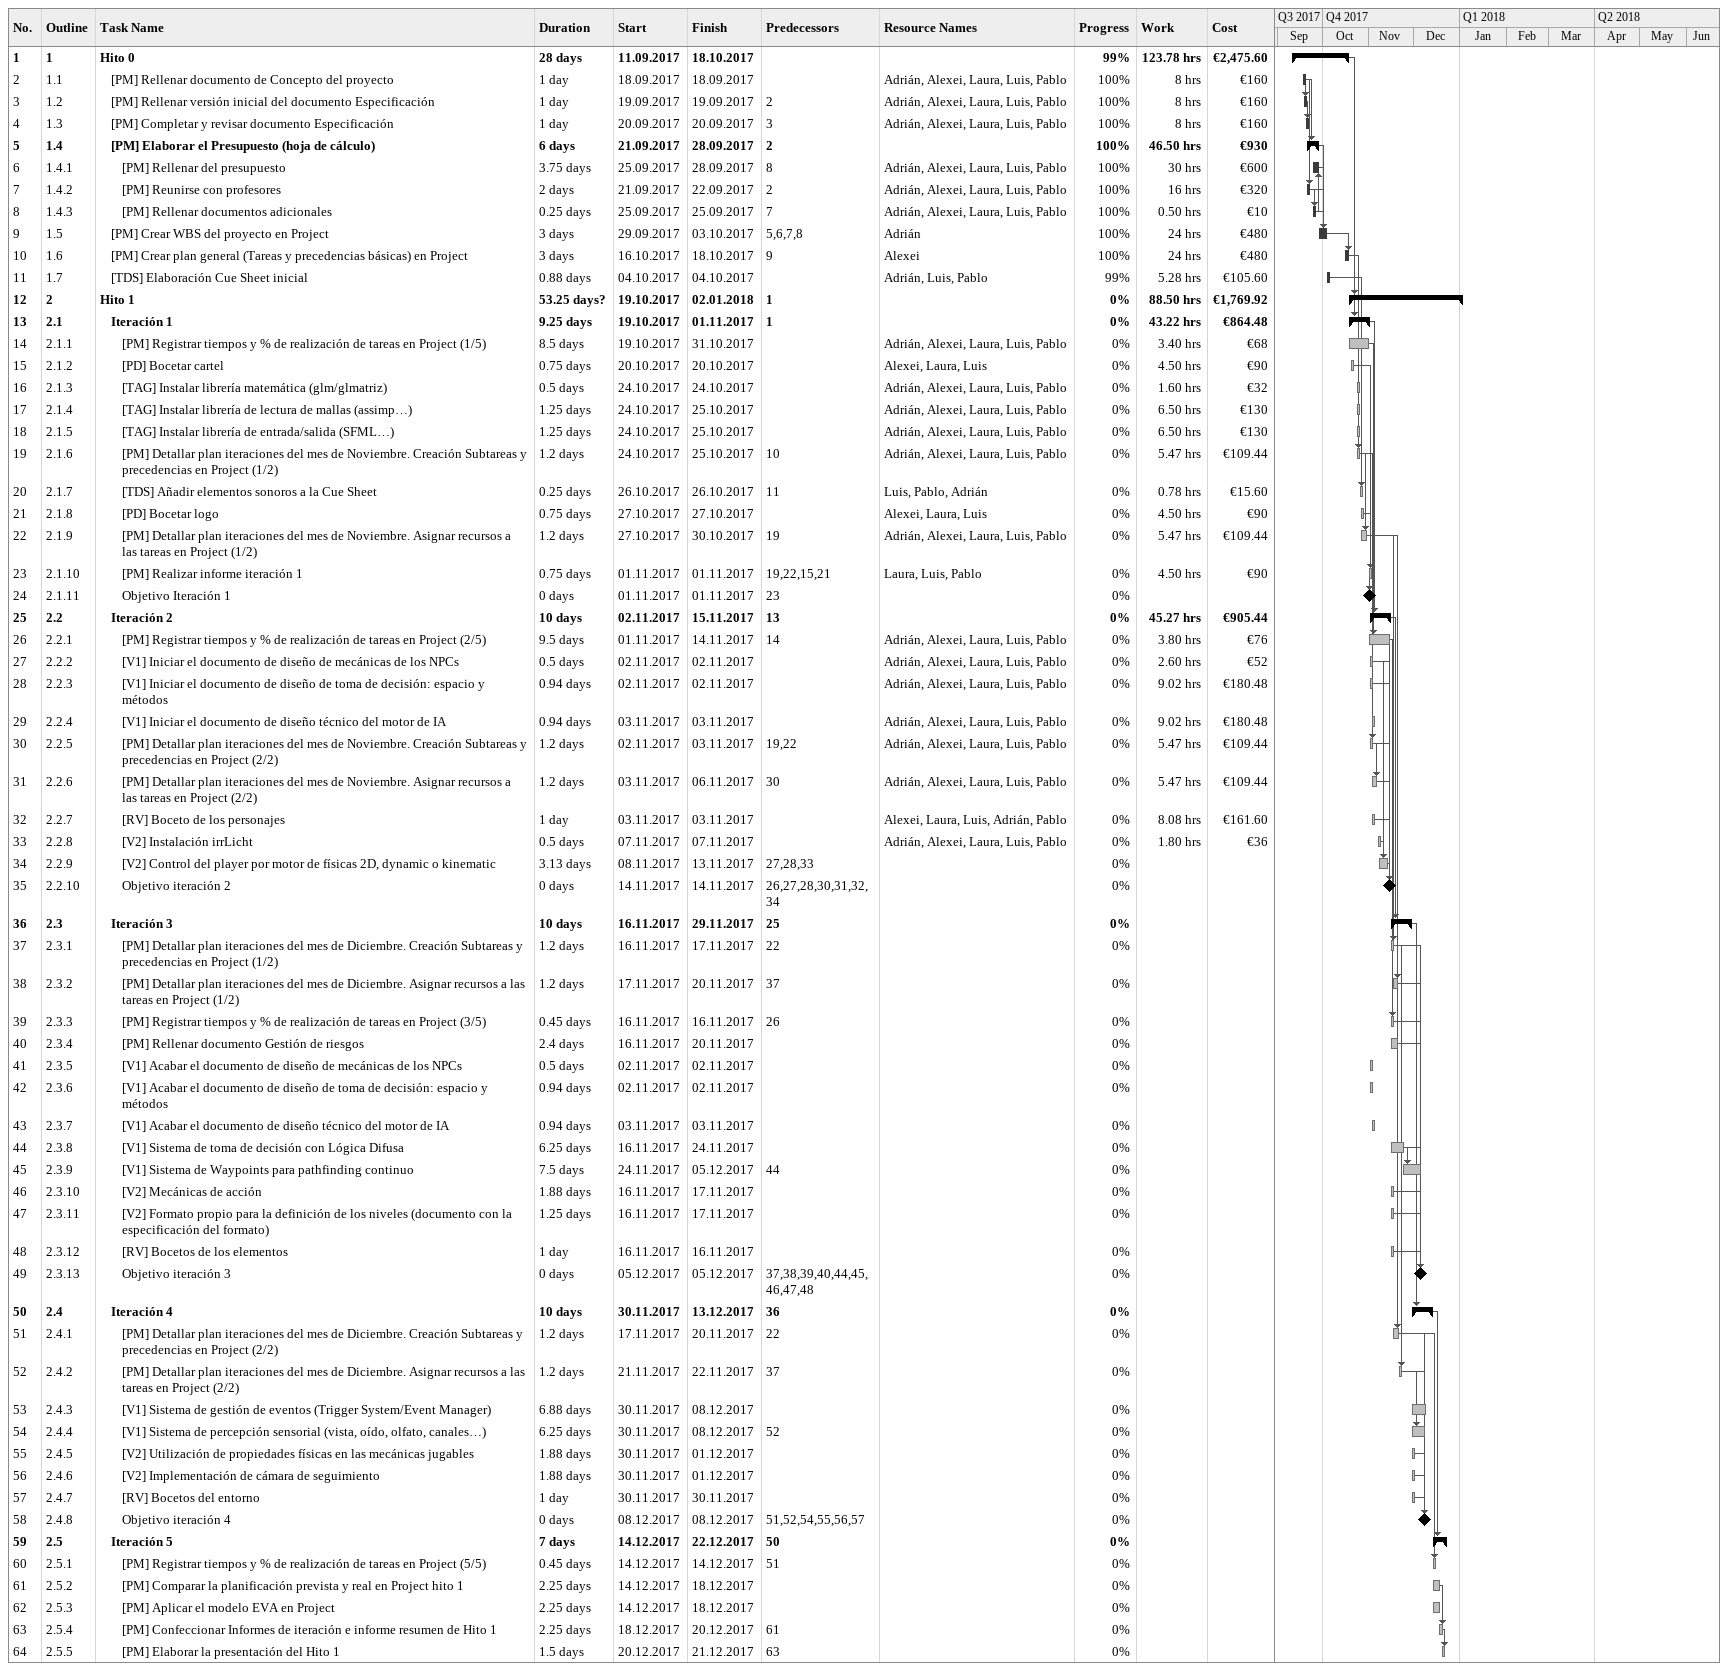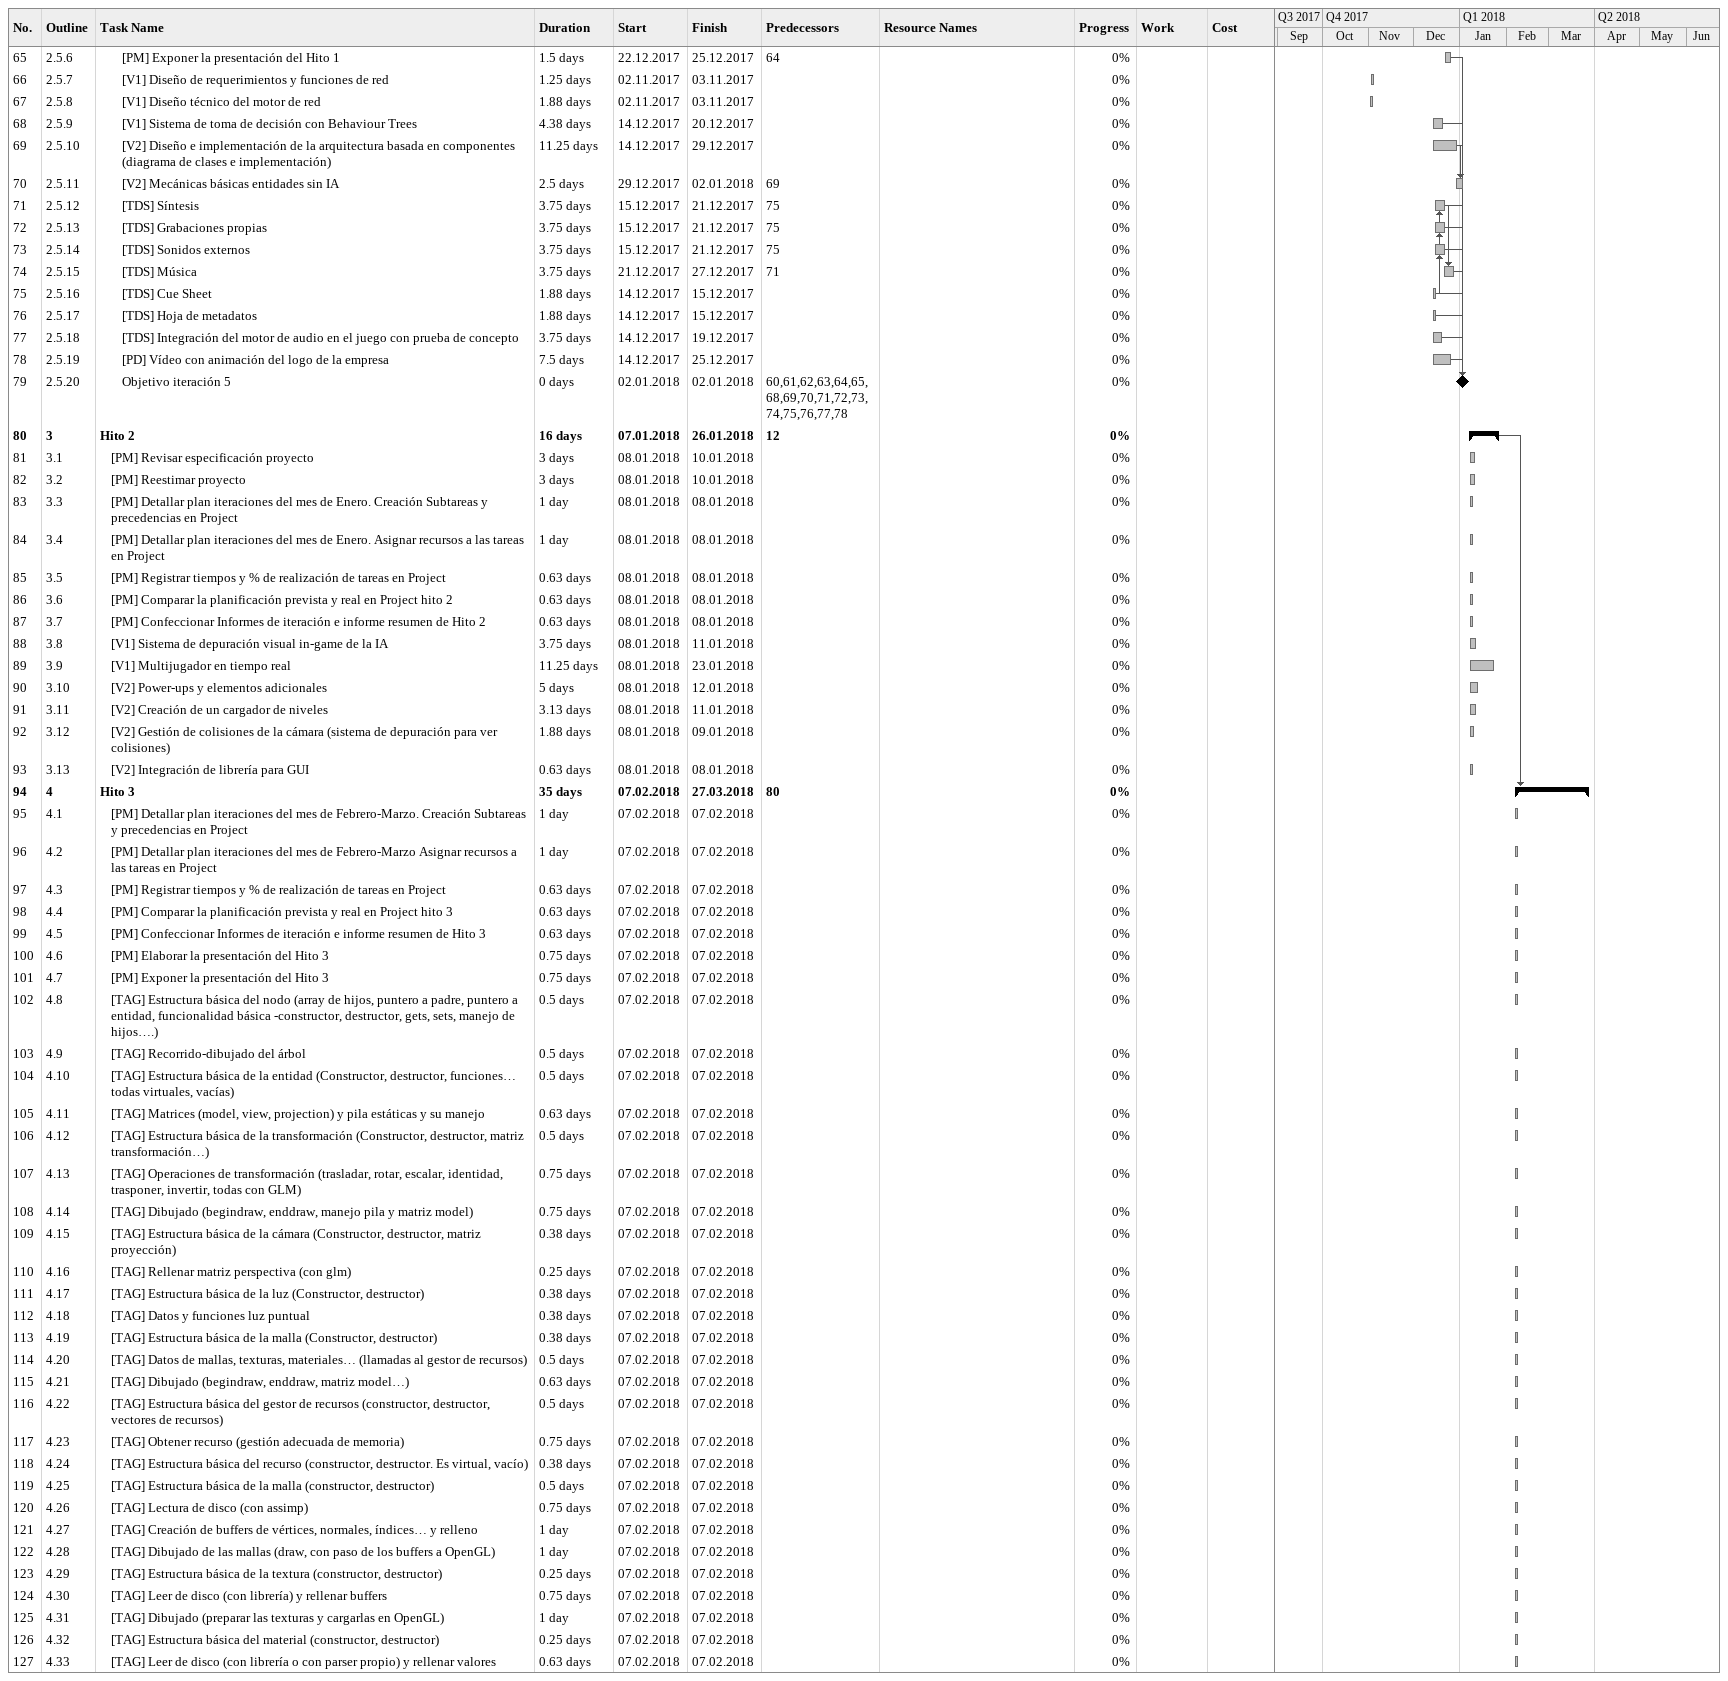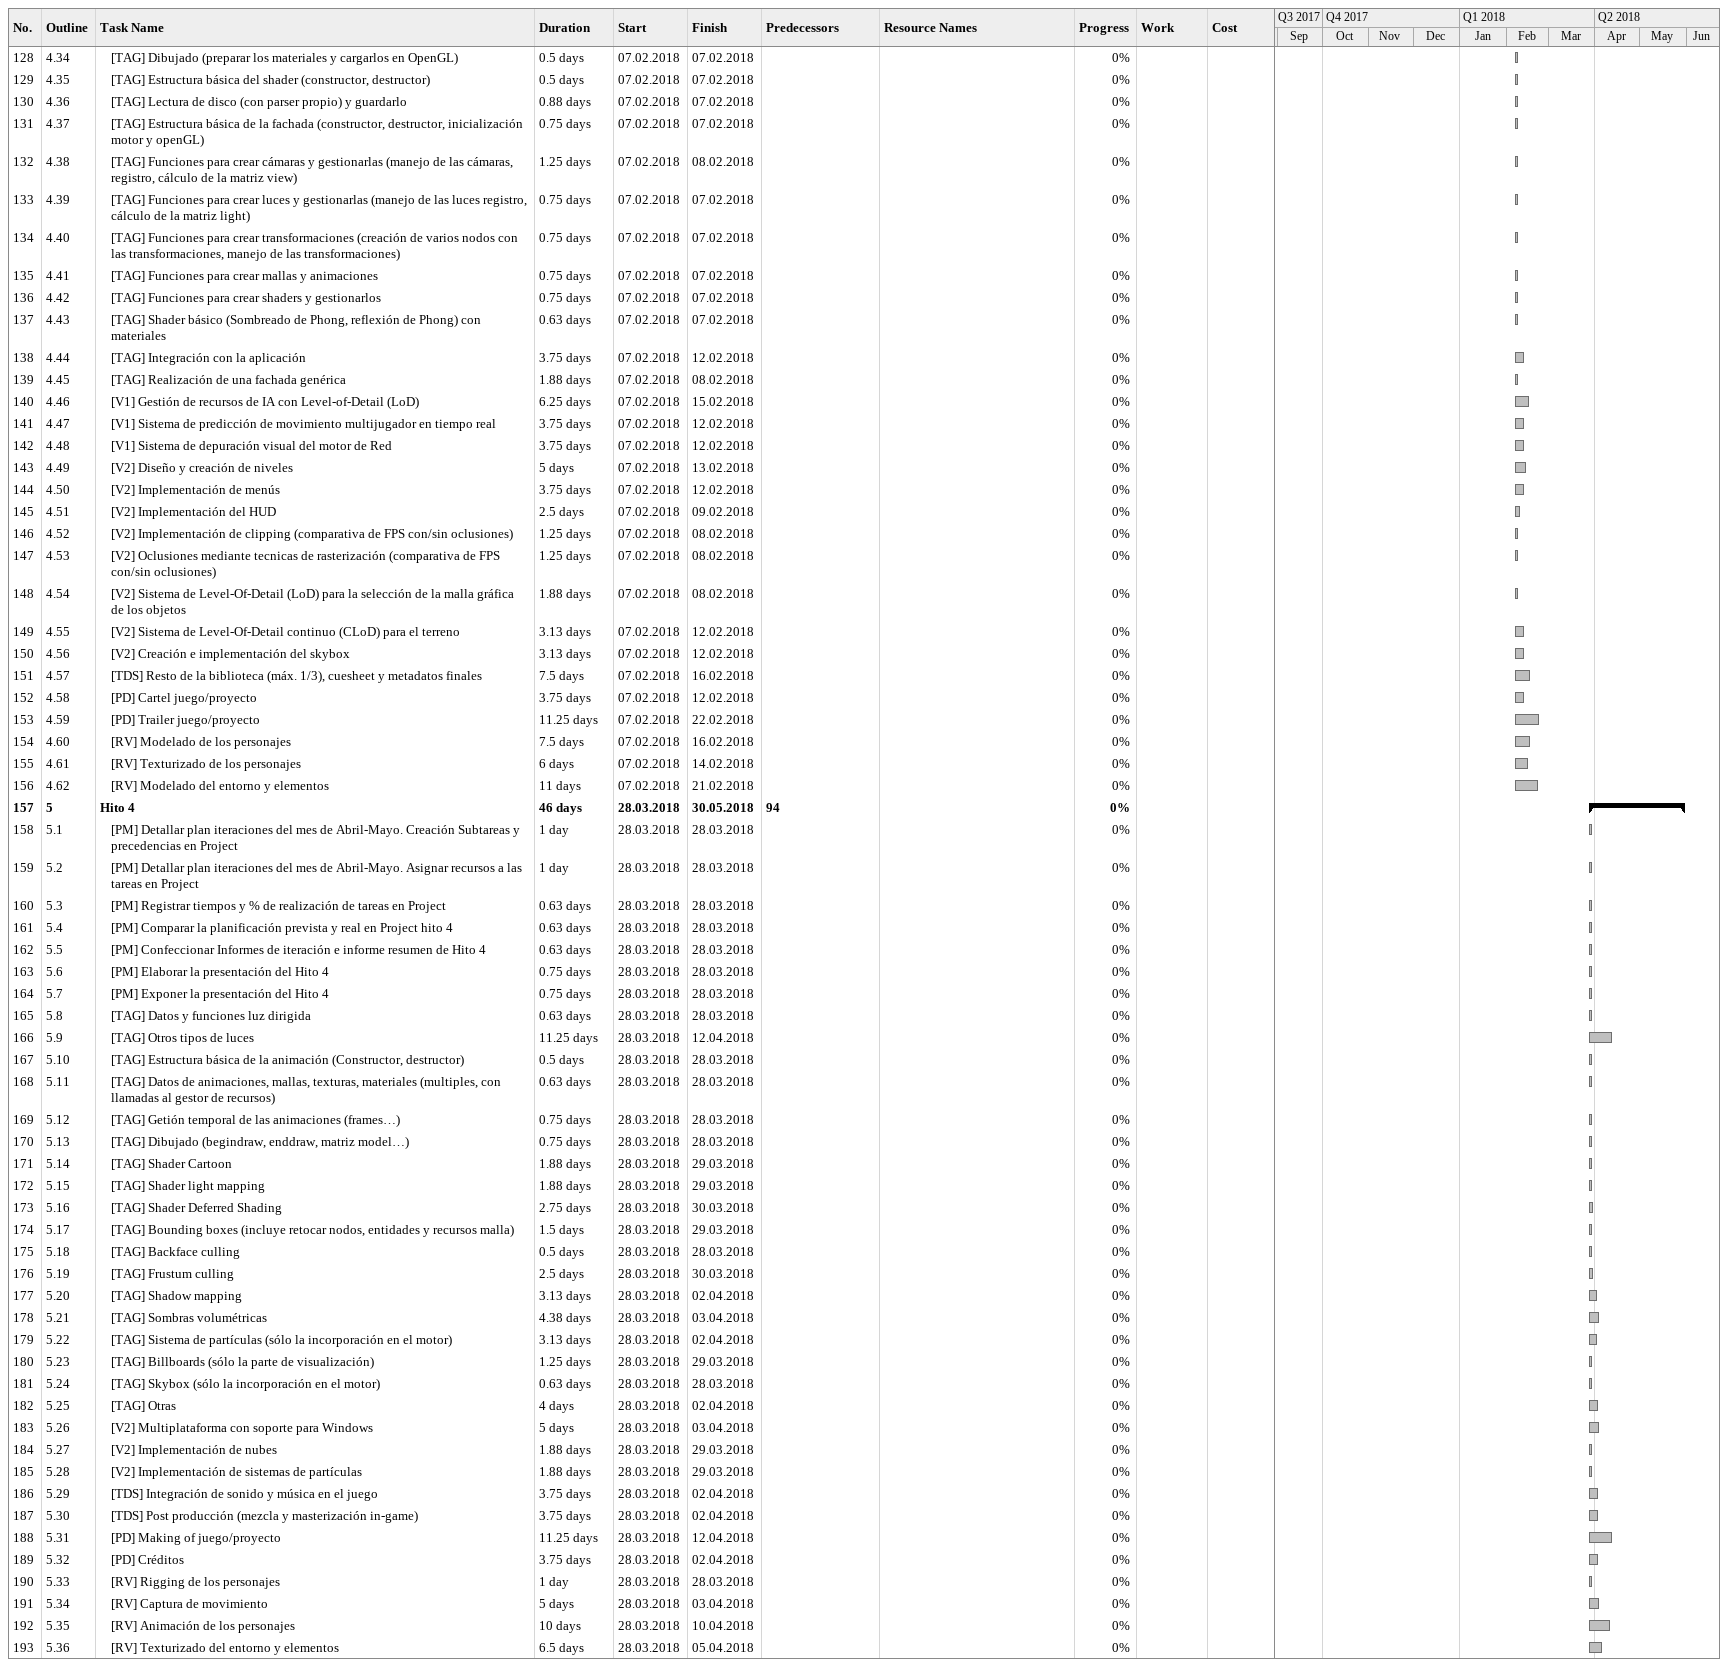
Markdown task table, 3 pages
| ID | WBS | Task | Duration | Start | Finish | Predecessors | Resources | % complete | Work (h) | Cost (€) |
|---|---|---|---|---|---|---|---|---|---|---|
| 1 | 1 | **Hito 0** | 28d | 2017-09-11 | 2017-10-18 |  |  | 99 | 123.78 | 2475.60 |
| 2 | 1.1 | [PM] Rellenar documento de Concepto del proyecto | 1d | 2017-09-18 | 2017-09-18 |  | Adrián, Alexei, Laura, Luis, Pablo | 100 | 8 | 160 |
| 3 | 1.2 | [PM] Rellenar versión inicial del documento Especificación | 1d | 2017-09-19 | 2017-09-19 | 2 | Adrián, Alexei, Laura, Luis, Pablo | 100 | 8 | 160 |
| 4 | 1.3 | [PM] Completar y revisar documento Especificación | 1d | 2017-09-20 | 2017-09-20 | 3 | Adrián, Alexei, Laura, Luis, Pablo | 100 | 8 | 160 |
| 5 | 1.4 | **[PM] Elaborar el Presupuesto (hoja de cálculo)** | 6d | 2017-09-21 | 2017-09-28 | 2 |  | 100 | 46.50 | 930 |
| 6 | 1.4.1 | [PM] Rellenar del presupuesto | 3.75d | 2017-09-25 | 2017-09-28 | 8 | Adrián, Alexei, Laura, Luis, Pablo | 100 | 30 | 600 |
| 7 | 1.4.2 | [PM] Reunirse con profesores | 2d | 2017-09-21 | 2017-09-22 | 2 | Adrián, Alexei, Laura, Luis, Pablo | 100 | 16 | 320 |
| 8 | 1.4.3 | [PM] Rellenar documentos adicionales | 0.25d | 2017-09-25 | 2017-09-25 | 7 | Adrián, Alexei, Laura, Luis, Pablo | 100 | 0.50 | 10 |
| 9 | 1.5 | [PM] Crear WBS del proyecto en Project | 3d | 2017-09-29 | 2017-10-03 | 5, 6, 7, 8 | Adrián | 100 | 24 | 480 |
| 10 | 1.6 | [PM] Crear plan general (Tareas y precedencias básicas) en Project | 3d | 2017-10-16 | 2017-10-18 | 9 | Alexei | 100 | 24 | 480 |
| 11 | 1.7 | [TDS] Elaboración Cue Sheet inicial | 0.88d | 2017-10-04 | 2017-10-04 |  | Adrián, Luis, Pablo | 99 | 5.28 | 105.60 |
| 12 | 2 | **Hito 1** | 53.25d? | 2017-10-19 | 2018-01-02 | 1 |  | 0 | 88.50 | 1769.92 |
| 13 | 2.1 | **Iteración 1** | 9.25d | 2017-10-19 | 2017-11-01 | 1 |  | 0 | 43.22 | 864.48 |
| 14 | 2.1.1 | [PM] Registrar tiempos y % de realización de tareas en Project (1/5) | 8.5d | 2017-10-19 | 2017-10-31 |  | Adrián, Alexei, Laura, Luis, Pablo | 0 | 3.40 | 68 |
| 15 | 2.1.2 | [PD] Bocetar cartel | 0.75d | 2017-10-20 | 2017-10-20 |  | Alexei, Laura, Luis | 0 | 4.50 | 90 |
| 16 | 2.1.3 | [TAG] Instalar librería matemática (glm/glmatriz) | 0.5d | 2017-10-24 | 2017-10-24 |  | Adrián, Alexei, Laura, Luis, Pablo | 0 | 1.60 | 32 |
| 17 | 2.1.4 | [TAG] Instalar librería de lectura de mallas (assimp…) | 1.25d | 2017-10-24 | 2017-10-25 |  | Adrián, Alexei, Laura, Luis, Pablo | 0 | 6.50 | 130 |
| 18 | 2.1.5 | [TAG] Instalar librería de entrada/salida (SFML…) | 1.25d | 2017-10-24 | 2017-10-25 |  | Adrián, Alexei, Laura, Luis, Pablo | 0 | 6.50 | 130 |
| 19 | 2.1.6 | [PM] Detallar plan iteraciones del mes de Noviembre. Creación Subtareas y precedencias en Project (1/2) | 1.2d | 2017-10-24 | 2017-10-25 | 10 | Adrián, Alexei, Laura, Luis, Pablo | 0 | 5.47 | 109.44 |
| 20 | 2.1.7 | [TDS] Añadir elementos sonoros a la Cue Sheet | 0.25d | 2017-10-26 | 2017-10-26 | 11 | Luis, Pablo, Adrián | 0 | 0.78 | 15.60 |
| 21 | 2.1.8 | [PD] Bocetar logo | 0.75d | 2017-10-27 | 2017-10-27 |  | Alexei, Laura, Luis | 0 | 4.50 | 90 |
| 22 | 2.1.9 | [PM] Detallar plan iteraciones del mes de Noviembre. Asignar recursos a las tareas en Project (1/2) | 1.2d | 2017-10-27 | 2017-10-30 | 19 | Adrián, Alexei, Laura, Luis, Pablo | 0 | 5.47 | 109.44 |
| 23 | 2.1.10 | [PM] Realizar informe iteración 1 | 0.75d | 2017-11-01 | 2017-11-01 | 19, 22, 15, 21 | Laura, Luis, Pablo | 0 | 4.50 | 90 |
| 24 | 2.1.11 | Objetivo Iteración 1 | 0d | 2017-11-01 | 2017-11-01 | 23 |  | 0 |  |  |
| 25 | 2.2 | **Iteración 2** | 10d | 2017-11-02 | 2017-11-15 | 13 |  | 0 | 45.27 | 905.44 |
| 26 | 2.2.1 | [PM] Registrar tiempos y % de realización de tareas en Project (2/5) | 9.5d | 2017-11-01 | 2017-11-14 | 14 | Adrián, Alexei, Laura, Luis, Pablo | 0 | 3.80 | 76 |
| 27 | 2.2.2 | [V1] Iniciar el documento de diseño de mecánicas de los NPCs | 0.5d | 2017-11-02 | 2017-11-02 |  | Adrián, Alexei, Laura, Luis, Pablo | 0 | 2.60 | 52 |
| 28 | 2.2.3 | [V1] Iniciar el documento de diseño de toma de decisión: espacio y métodos | 0.94d | 2017-11-02 | 2017-11-02 |  | Adrián, Alexei, Laura, Luis, Pablo | 0 | 9.02 | 180.48 |
| 29 | 2.2.4 | [V1] Iniciar el documento de diseño técnico del motor de IA | 0.94d | 2017-11-03 | 2017-11-03 |  | Adrián, Alexei, Laura, Luis, Pablo | 0 | 9.02 | 180.48 |
| 30 | 2.2.5 | [PM] Detallar plan iteraciones del mes de Noviembre. Creación Subtareas y precedencias en Project (2/2) | 1.2d | 2017-11-02 | 2017-11-03 | 19, 22 | Adrián, Alexei, Laura, Luis, Pablo | 0 | 5.47 | 109.44 |
| 31 | 2.2.6 | [PM] Detallar plan iteraciones del mes de Noviembre. Asignar recursos a las tareas en Project (2/2) | 1.2d | 2017-11-03 | 2017-11-06 | 30 | Adrián, Alexei, Laura, Luis, Pablo | 0 | 5.47 | 109.44 |
| 32 | 2.2.7 | [RV] Boceto de los personajes | 1d | 2017-11-03 | 2017-11-03 |  | Alexei, Laura, Luis, Adrián, Pablo | 0 | 8.08 | 161.60 |
| 33 | 2.2.8 | [V2] Instalación irrLicht | 0.5d | 2017-11-07 | 2017-11-07 |  | Adrián, Alexei, Laura, Luis, Pablo | 0 | 1.80 | 36 |
| 34 | 2.2.9 | [V2] Control del player por motor de físicas 2D, dynamic o kinematic | 3.13d | 2017-11-08 | 2017-11-13 | 27, 28, 33 |  | 0 |  |  |
| 35 | 2.2.10 | Objetivo iteración 2 | 0d | 2017-11-14 | 2017-11-14 | 26, 27, 28, 30, 31, 32, 34 |  | 0 |  |  |
| 36 | 2.3 | **Iteración 3** | 10d | 2017-11-16 | 2017-11-29 | 25 |  | 0 |  |  |
| 37 | 2.3.1 | [PM] Detallar plan iteraciones del mes de Diciembre. Creación Subtareas y precedencias en Project (1/2) | 1.2d | 2017-11-16 | 2017-11-17 | 22 |  | 0 |  |  |
| 38 | 2.3.2 | [PM] Detallar plan iteraciones del mes de Diciembre. Asignar recursos a las tareas en Project (1/2) | 1.2d | 2017-11-17 | 2017-11-20 | 37 |  | 0 |  |  |
| 39 | 2.3.3 | [PM] Registrar tiempos y % de realización de tareas en Project (3/5) | 0.45d | 2017-11-16 | 2017-11-16 | 26 |  | 0 |  |  |
| 40 | 2.3.4 | [PM] Rellenar documento Gestión de riesgos | 2.4d | 2017-11-16 | 2017-11-20 |  |  | 0 |  |  |
| 41 | 2.3.5 | [V1] Acabar el documento de diseño de mecánicas de los NPCs | 0.5d | 2017-11-02 | 2017-11-02 |  |  | 0 |  |  |
| 42 | 2.3.6 | [V1] Acabar el documento de diseño de toma de decisión: espacio y métodos | 0.94d | 2017-11-02 | 2017-11-02 |  |  | 0 |  |  |
| 43 | 2.3.7 | [V1] Acabar el documento de diseño técnico del motor de IA | 0.94d | 2017-11-03 | 2017-11-03 |  |  | 0 |  |  |
| 44 | 2.3.8 | [V1] Sistema de toma de decisión con Lógica Difusa | 6.25d | 2017-11-16 | 2017-11-24 |  |  | 0 |  |  |
| 45 | 2.3.9 | [V1] Sistema de Waypoints para pathfinding continuo | 7.5d | 2017-11-24 | 2017-12-05 | 44 |  | 0 |  |  |
| 46 | 2.3.10 | [V2] Mecánicas de acción | 1.88d | 2017-11-16 | 2017-11-17 |  |  | 0 |  |  |
| 47 | 2.3.11 | [V2] Formato propio para la definición de los niveles (documento con la especificación del formato) | 1.25d | 2017-11-16 | 2017-11-17 |  |  | 0 |  |  |
| 48 | 2.3.12 | [RV] Bocetos de los elementos | 1d | 2017-11-16 | 2017-11-16 |  |  | 0 |  |  |
| 49 | 2.3.13 | Objetivo iteración 3 | 0d | 2017-12-05 | 2017-12-05 | 37, 38, 39, 40, 44, 45, 46, 47, 48 |  | 0 |  |  |
| 50 | 2.4 | **Iteración 4** | 10d | 2017-11-30 | 2017-12-13 | 36 |  | 0 |  |  |
| 51 | 2.4.1 | [PM] Detallar plan iteraciones del mes de Diciembre. Creación Subtareas y precedencias en Project (2/2) | 1.2d | 2017-11-17 | 2017-11-20 | 22 |  | 0 |  |  |
| 52 | 2.4.2 | [PM] Detallar plan iteraciones del mes de Diciembre. Asignar recursos a las tareas en Project (2/2) | 1.2d | 2017-11-21 | 2017-11-22 | 37 |  | 0 |  |  |
| 53 | 2.4.3 | [V1] Sistema de gestión de eventos (Trigger System/Event Manager) | 6.88d | 2017-11-30 | 2017-12-08 |  |  | 0 |  |  |
| 54 | 2.4.4 | [V1] Sistema de percepción sensorial (vista, oído, olfato, canales…) | 6.25d | 2017-11-30 | 2017-12-08 | 52 |  | 0 |  |  |
| 55 | 2.4.5 | [V2] Utilización de propiedades físicas en las mecánicas jugables | 1.88d | 2017-11-30 | 2017-12-01 |  |  | 0 |  |  |
| 56 | 2.4.6 | [V2] Implementación de cámara de seguimiento | 1.88d | 2017-11-30 | 2017-12-01 |  |  | 0 |  |  |
| 57 | 2.4.7 | [RV] Bocetos del entorno | 1d | 2017-11-30 | 2017-11-30 |  |  | 0 |  |  |
| 58 | 2.4.8 | Objetivo iteración 4 | 0d | 2017-12-08 | 2017-12-08 | 51, 52, 54, 55, 56, 57 |  | 0 |  |  |
| 59 | 2.5 | **Iteración 5** | 7d | 2017-12-14 | 2017-12-22 | 50 |  | 0 |  |  |
| 60 | 2.5.1 | [PM] Registrar tiempos y % de realización de tareas en Project (5/5) | 0.45d | 2017-12-14 | 2017-12-14 | 51 |  | 0 |  |  |
| 61 | 2.5.2 | [PM] Comparar la planificación prevista y real en Project hito 1 | 2.25d | 2017-12-14 | 2017-12-18 |  |  | 0 |  |  |
| 62 | 2.5.3 | [PM] Aplicar el modelo EVA en Project | 2.25d | 2017-12-14 | 2017-12-18 |  |  | 0 |  |  |
| 63 | 2.5.4 | [PM] Confeccionar Informes de iteración e informe resumen de Hito 1 | 2.25d | 2017-12-18 | 2017-12-20 | 61 |  | 0 |  |  |
| 64 | 2.5.5 | [PM] Elaborar la presentación del Hito 1 | 1.5d | 2017-12-20 | 2017-12-21 | 63 |  | 0 |  |  |
| 65 | 2.5.6 | [PM] Exponer la presentación del Hito 1 | 1.5d | 2017-12-22 | 2017-12-25 | 64 |  | 0 |  |  |
| 66 | 2.5.7 | [V1] Diseño de requerimientos y funciones de red | 1.25d | 2017-11-02 | 2017-11-03 |  |  | 0 |  |  |
| 67 | 2.5.8 | [V1] Diseño técnico del motor de red | 1.88d | 2017-11-02 | 2017-11-03 |  |  | 0 |  |  |
| 68 | 2.5.9 | [V1] Sistema de toma de decisión con Behaviour Trees | 4.38d | 2017-12-14 | 2017-12-20 |  |  | 0 |  |  |
| 69 | 2.5.10 | [V2] Diseño e implementación de la arquitectura basada en componentes (diagrama de clases e implementación) | 11.25d | 2017-12-14 | 2017-12-29 |  |  | 0 |  |  |
| 70 | 2.5.11 | [V2] Mecánicas básicas entidades sin IA | 2.5d | 2017-12-29 | 2018-01-02 | 69 |  | 0 |  |  |
| 71 | 2.5.12 | [TDS] Síntesis | 3.75d | 2017-12-15 | 2017-12-21 | 75 |  | 0 |  |  |
| 72 | 2.5.13 | [TDS] Grabaciones propias | 3.75d | 2017-12-15 | 2017-12-21 | 75 |  | 0 |  |  |
| 73 | 2.5.14 | [TDS] Sonidos externos | 3.75d | 2017-12-15 | 2017-12-21 | 75 |  | 0 |  |  |
| 74 | 2.5.15 | [TDS] Música | 3.75d | 2017-12-21 | 2017-12-27 | 71 |  | 0 |  |  |
| 75 | 2.5.16 | [TDS] Cue Sheet | 1.88d | 2017-12-14 | 2017-12-15 |  |  | 0 |  |  |
| 76 | 2.5.17 | [TDS] Hoja de metadatos | 1.88d | 2017-12-14 | 2017-12-15 |  |  | 0 |  |  |
| 77 | 2.5.18 | [TDS] Integración del motor de audio en el juego con prueba de concepto | 3.75d | 2017-12-14 | 2017-12-19 |  |  | 0 |  |  |
| 78 | 2.5.19 | [PD] Vídeo con animación del logo de la empresa | 7.5d | 2017-12-14 | 2017-12-25 |  |  | 0 |  |  |
| 79 | 2.5.20 | Objetivo iteración 5 | 0d | 2018-01-02 | 2018-01-02 | 60, 61, 62, 63, 64, 65, 68, 69, 70, 71, 72, 73, 74, 75, 76, 77, 78 |  | 0 |  |  |
| 80 | 3 | **Hito 2** | 16d | 2018-01-07 | 2018-01-26 | 12 |  | 0 |  |  |
| 81 | 3.1 | [PM] Revisar especificación proyecto | 3d | 2018-01-08 | 2018-01-10 |  |  | 0 |  |  |
| 82 | 3.2 | [PM] Reestimar proyecto | 3d | 2018-01-08 | 2018-01-10 |  |  | 0 |  |  |
| 83 | 3.3 | [PM] Detallar plan iteraciones del mes de Enero. Creación Subtareas y precedencias en Project | 1d | 2018-01-08 | 2018-01-08 |  |  | 0 |  |  |
| 84 | 3.4 | [PM] Detallar plan iteraciones del mes de Enero. Asignar recursos a las tareas en Project | 1d | 2018-01-08 | 2018-01-08 |  |  | 0 |  |  |
| 85 | 3.5 | [PM] Registrar tiempos y % de realización de tareas en Project | 0.63d | 2018-01-08 | 2018-01-08 |  |  | 0 |  |  |
| 86 | 3.6 | [PM] Comparar la planificación prevista y real en Project hito 2 | 0.63d | 2018-01-08 | 2018-01-08 |  |  | 0 |  |  |
| 87 | 3.7 | [PM] Confeccionar Informes de iteración e informe resumen de Hito 2 | 0.63d | 2018-01-08 | 2018-01-08 |  |  | 0 |  |  |
| 88 | 3.8 | [V1] Sistema de depuración visual in-game de la IA | 3.75d | 2018-01-08 | 2018-01-11 |  |  | 0 |  |  |
| 89 | 3.9 | [V1] Multijugador en tiempo real | 11.25d | 2018-01-08 | 2018-01-23 |  |  | 0 |  |  |
| 90 | 3.10 | [V2] Power-ups y elementos adicionales | 5d | 2018-01-08 | 2018-01-12 |  |  | 0 |  |  |
| 91 | 3.11 | [V2] Creación de un cargador de niveles | 3.13d | 2018-01-08 | 2018-01-11 |  |  | 0 |  |  |
| 92 | 3.12 | [V2] Gestión de colisiones de la cámara (sistema de depuración para ver colisiones) | 1.88d | 2018-01-08 | 2018-01-09 |  |  | 0 |  |  |
| 93 | 3.13 | [V2] Integración de librería para GUI | 0.63d | 2018-01-08 | 2018-01-08 |  |  | 0 |  |  |
| 94 | 4 | **Hito 3** | 35d | 2018-02-07 | 2018-03-27 | 80 |  | 0 |  |  |
| 95 | 4.1 | [PM] Detallar plan iteraciones del mes de Febrero-Marzo. Creación Subtareas y precedencias en Project | 1d | 2018-02-07 | 2018-02-07 |  |  | 0 |  |  |
| 96 | 4.2 | [PM] Detallar plan iteraciones del mes de Febrero-Marzo Asignar recursos a las tareas en Project | 1d | 2018-02-07 | 2018-02-07 |  |  | 0 |  |  |
| 97 | 4.3 | [PM] Registrar tiempos y % de realización de tareas en Project | 0.63d | 2018-02-07 | 2018-02-07 |  |  | 0 |  |  |
| 98 | 4.4 | [PM] Comparar la planificación prevista y real en Project hito 3 | 0.63d | 2018-02-07 | 2018-02-07 |  |  | 0 |  |  |
| 99 | 4.5 | [PM] Confeccionar Informes de iteración e informe resumen de Hito 3 | 0.63d | 2018-02-07 | 2018-02-07 |  |  | 0 |  |  |
| 100 | 4.6 | [PM] Elaborar la presentación del Hito 3 | 0.75d | 2018-02-07 | 2018-02-07 |  |  | 0 |  |  |
| 101 | 4.7 | [PM] Exponer la presentación del Hito 3 | 0.75d | 2018-02-07 | 2018-02-07 |  |  | 0 |  |  |
| 102 | 4.8 | [TAG] Estructura básica del nodo (array de hijos, puntero a padre, puntero a entidad, funcionalidad básica -constructor, destructor, gets, sets, manejo de hijos….) | 0.5d | 2018-02-07 | 2018-02-07 |  |  | 0 |  |  |
| 103 | 4.9 | [TAG] Recorrido-dibujado del árbol | 0.5d | 2018-02-07 | 2018-02-07 |  |  | 0 |  |  |
| 104 | 4.10 | [TAG] Estructura básica de la entidad (Constructor, destructor, funciones… todas virtuales, vacías) | 0.5d | 2018-02-07 | 2018-02-07 |  |  | 0 |  |  |
| 105 | 4.11 | [TAG] Matrices (model, view, projection) y pila estáticas y su manejo | 0.63d | 2018-02-07 | 2018-02-07 |  |  | 0 |  |  |
| 106 | 4.12 | [TAG] Estructura básica de la transformación (Constructor, destructor, matriz transformación…) | 0.5d | 2018-02-07 | 2018-02-07 |  |  | 0 |  |  |
| 107 | 4.13 | [TAG] Operaciones de transformación (trasladar, rotar, escalar, identidad, trasponer, invertir, todas con GLM) | 0.75d | 2018-02-07 | 2018-02-07 |  |  | 0 |  |  |
| 108 | 4.14 | [TAG] Dibujado (begindraw, enddraw, manejo pila y matriz model) | 0.75d | 2018-02-07 | 2018-02-07 |  |  | 0 |  |  |
| 109 | 4.15 | [TAG] Estructura básica de la cámara (Constructor, destructor, matriz proyección) | 0.38d | 2018-02-07 | 2018-02-07 |  |  | 0 |  |  |
| 110 | 4.16 | [TAG] Rellenar matriz perspectiva (con glm) | 0.25d | 2018-02-07 | 2018-02-07 |  |  | 0 |  |  |
| 111 | 4.17 | [TAG] Estructura básica de la luz (Constructor, destructor) | 0.38d | 2018-02-07 | 2018-02-07 |  |  | 0 |  |  |
| 112 | 4.18 | [TAG] Datos y funciones luz puntual | 0.38d | 2018-02-07 | 2018-02-07 |  |  | 0 |  |  |
| 113 | 4.19 | [TAG] Estructura básica de la malla (Constructor, destructor) | 0.38d | 2018-02-07 | 2018-02-07 |  |  | 0 |  |  |
| 114 | 4.20 | [TAG] Datos de mallas, texturas, materiales… (llamadas al gestor de recursos) | 0.5d | 2018-02-07 | 2018-02-07 |  |  | 0 |  |  |
| 115 | 4.21 | [TAG] Dibujado (begindraw, enddraw, matriz model…) | 0.63d | 2018-02-07 | 2018-02-07 |  |  | 0 |  |  |
| 116 | 4.22 | [TAG] Estructura básica del gestor de recursos (constructor, destructor, vectores de recursos) | 0.5d | 2018-02-07 | 2018-02-07 |  |  | 0 |  |  |
| 117 | 4.23 | [TAG] Obtener recurso (gestión adecuada de memoria) | 0.75d | 2018-02-07 | 2018-02-07 |  |  | 0 |  |  |
| 118 | 4.24 | [TAG] Estructura básica del recurso (constructor, destructor. Es virtual, vacío) | 0.38d | 2018-02-07 | 2018-02-07 |  |  | 0 |  |  |
| 119 | 4.25 | [TAG] Estructura básica de la malla (constructor, destructor) | 0.5d | 2018-02-07 | 2018-02-07 |  |  | 0 |  |  |
| 120 | 4.26 | [TAG] Lectura de disco (con assimp) | 0.75d | 2018-02-07 | 2018-02-07 |  |  | 0 |  |  |
| 121 | 4.27 | [TAG] Creación de buffers de vértices, normales, índices… y relleno | 1d | 2018-02-07 | 2018-02-07 |  |  | 0 |  |  |
| 122 | 4.28 | [TAG] Dibujado de las mallas (draw, con paso de los buffers a OpenGL) | 1d | 2018-02-07 | 2018-02-07 |  |  | 0 |  |  |
| 123 | 4.29 | [TAG] Estructura básica de la textura (constructor, destructor) | 0.25d | 2018-02-07 | 2018-02-07 |  |  | 0 |  |  |
| 124 | 4.30 | [TAG] Leer de disco (con librería) y rellenar buffers | 0.75d | 2018-02-07 | 2018-02-07 |  |  | 0 |  |  |
| 125 | 4.31 | [TAG] Dibujado (preparar las texturas y cargarlas en OpenGL) | 1d | 2018-02-07 | 2018-02-07 |  |  | 0 |  |  |
| 126 | 4.32 | [TAG] Estructura básica del material (constructor, destructor) | 0.25d | 2018-02-07 | 2018-02-07 |  |  | 0 |  |  |
| 127 | 4.33 | [TAG] Leer de disco (con librería o con parser propio) y rellenar valores | 0.63d | 2018-02-07 | 2018-02-07 |  |  | 0 |  |  |
| 128 | 4.34 | [TAG] Dibujado (preparar los materiales y cargarlos en OpenGL) | 0.5d | 2018-02-07 | 2018-02-07 |  |  | 0 |  |  |
| 129 | 4.35 | [TAG] Estructura básica del shader (constructor, destructor) | 0.5d | 2018-02-07 | 2018-02-07 |  |  | 0 |  |  |
| 130 | 4.36 | [TAG] Lectura de disco (con parser propio) y guardarlo | 0.88d | 2018-02-07 | 2018-02-07 |  |  | 0 |  |  |
| 131 | 4.37 | [TAG] Estructura básica de la fachada (constructor, destructor, inicialización motor y openGL) | 0.75d | 2018-02-07 | 2018-02-07 |  |  | 0 |  |  |
| 132 | 4.38 | [TAG] Funciones para crear cámaras y gestionarlas (manejo de las cámaras, registro, cálculo de la matriz view) | 1.25d | 2018-02-07 | 2018-02-08 |  |  | 0 |  |  |
| 133 | 4.39 | [TAG] Funciones para crear luces y gestionarlas (manejo de las luces registro, cálculo de la matriz light) | 0.75d | 2018-02-07 | 2018-02-07 |  |  | 0 |  |  |
| 134 | 4.40 | [TAG] Funciones para crear transformaciones (creación de varios nodos con las transformaciones, manejo de las transformaciones) | 0.75d | 2018-02-07 | 2018-02-07 |  |  | 0 |  |  |
| 135 | 4.41 | [TAG] Funciones para crear mallas y animaciones | 0.75d | 2018-02-07 | 2018-02-07 |  |  | 0 |  |  |
| 136 | 4.42 | [TAG] Funciones para crear shaders y gestionarlos | 0.75d | 2018-02-07 | 2018-02-07 |  |  | 0 |  |  |
| 137 | 4.43 | [TAG] Shader básico (Sombreado de Phong, reflexión de Phong) con materiales | 0.63d | 2018-02-07 | 2018-02-07 |  |  | 0 |  |  |
| 138 | 4.44 | [TAG] Integración con la aplicación | 3.75d | 2018-02-07 | 2018-02-12 |  |  | 0 |  |  |
| 139 | 4.45 | [TAG] Realización de una fachada genérica | 1.88d | 2018-02-07 | 2018-02-08 |  |  | 0 |  |  |
| 140 | 4.46 | [V1] Gestión de recursos de IA con Level-of-Detail (LoD) | 6.25d | 2018-02-07 | 2018-02-15 |  |  | 0 |  |  |
| 141 | 4.47 | [V1] Sistema de predicción de movimiento multijugador en tiempo real | 3.75d | 2018-02-07 | 2018-02-12 |  |  | 0 |  |  |
| 142 | 4.48 | [V1] Sistema de depuración visual del motor de Red | 3.75d | 2018-02-07 | 2018-02-12 |  |  | 0 |  |  |
| 143 | 4.49 | [V2] Diseño y creación de niveles | 5d | 2018-02-07 | 2018-02-13 |  |  | 0 |  |  |
| 144 | 4.50 | [V2] Implementación de menús | 3.75d | 2018-02-07 | 2018-02-12 |  |  | 0 |  |  |
| 145 | 4.51 | [V2] Implementación del HUD | 2.5d | 2018-02-07 | 2018-02-09 |  |  | 0 |  |  |
| 146 | 4.52 | [V2] Implementación de clipping (comparativa de FPS con/sin oclusiones) | 1.25d | 2018-02-07 | 2018-02-08 |  |  | 0 |  |  |
| 147 | 4.53 | [V2] Oclusiones mediante tecnicas de rasterización (comparativa de FPS con/sin oclusiones) | 1.25d | 2018-02-07 | 2018-02-08 |  |  | 0 |  |  |
| 148 | 4.54 | [V2] Sistema de Level-Of-Detail (LoD) para la selección de la malla gráfica de los objetos | 1.88d | 2018-02-07 | 2018-02-08 |  |  | 0 |  |  |
| 149 | 4.55 | [V2] Sistema de Level-Of-Detail continuo (CLoD) para el terreno | 3.13d | 2018-02-07 | 2018-02-12 |  |  | 0 |  |  |
| 150 | 4.56 | [V2] Creación e implementación del skybox | 3.13d | 2018-02-07 | 2018-02-12 |  |  | 0 |  |  |
| 151 | 4.57 | [TDS] Resto de la biblioteca (máx. 1/3), cuesheet y metadatos finales | 7.5d | 2018-02-07 | 2018-02-16 |  |  | 0 |  |  |
| 152 | 4.58 | [PD] Cartel juego/proyecto | 3.75d | 2018-02-07 | 2018-02-12 |  |  | 0 |  |  |
| 153 | 4.59 | [PD] Trailer juego/proyecto | 11.25d | 2018-02-07 | 2018-02-22 |  |  | 0 |  |  |
| 154 | 4.60 | [RV] Modelado de los personajes | 7.5d | 2018-02-07 | 2018-02-16 |  |  | 0 |  |  |
| 155 | 4.61 | [RV] Texturizado de los personajes | 6d | 2018-02-07 | 2018-02-14 |  |  | 0 |  |  |
| 156 | 4.62 | [RV] Modelado del entorno y elementos | 11d | 2018-02-07 | 2018-02-21 |  |  | 0 |  |  |
| 157 | 5 | **Hito 4** | 46d | 2018-03-28 | 2018-05-30 | 94 |  | 0 |  |  |
| 158 | 5.1 | [PM] Detallar plan iteraciones del mes de Abril-Mayo. Creación Subtareas y precedencias en Project | 1d | 2018-03-28 | 2018-03-28 |  |  | 0 |  |  |
| 159 | 5.2 | [PM] Detallar plan iteraciones del mes de Abril-Mayo. Asignar recursos a las tareas en Project | 1d | 2018-03-28 | 2018-03-28 |  |  | 0 |  |  |
| 160 | 5.3 | [PM] Registrar tiempos y % de realización de tareas en Project | 0.63d | 2018-03-28 | 2018-03-28 |  |  | 0 |  |  |
| 161 | 5.4 | [PM] Comparar la planificación prevista y real en Project hito 4 | 0.63d | 2018-03-28 | 2018-03-28 |  |  | 0 |  |  |
| 162 | 5.5 | [PM] Confeccionar Informes de iteración e informe resumen de Hito 4 | 0.63d | 2018-03-28 | 2018-03-28 |  |  | 0 |  |  |
| 163 | 5.6 | [PM] Elaborar la presentación del Hito 4 | 0.75d | 2018-03-28 | 2018-03-28 |  |  | 0 |  |  |
| 164 | 5.7 | [PM] Exponer la presentación del Hito 4 | 0.75d | 2018-03-28 | 2018-03-28 |  |  | 0 |  |  |
| 165 | 5.8 | [TAG] Datos y funciones luz dirigida | 0.63d | 2018-03-28 | 2018-03-28 |  |  | 0 |  |  |
| 166 | 5.9 | [TAG] Otros tipos de luces | 11.25d | 2018-03-28 | 2018-04-12 |  |  | 0 |  |  |
| 167 | 5.10 | [TAG] Estructura básica de la animación (Constructor, destructor) | 0.5d | 2018-03-28 | 2018-03-28 |  |  | 0 |  |  |
| 168 | 5.11 | [TAG] Datos de animaciones, mallas, texturas, materiales (multiples, con llamadas al gestor de recursos) | 0.63d | 2018-03-28 | 2018-03-28 |  |  | 0 |  |  |
| 169 | 5.12 | [TAG] Getión temporal de las animaciones (frames…) | 0.75d | 2018-03-28 | 2018-03-28 |  |  | 0 |  |  |
| 170 | 5.13 | [TAG] Dibujado (begindraw, enddraw, matriz model…) | 0.75d | 2018-03-28 | 2018-03-28 |  |  | 0 |  |  |
| 171 | 5.14 | [TAG] Shader Cartoon | 1.88d | 2018-03-28 | 2018-03-29 |  |  | 0 |  |  |
| 172 | 5.15 | [TAG] Shader light mapping | 1.88d | 2018-03-28 | 2018-03-29 |  |  | 0 |  |  |
| 173 | 5.16 | [TAG] Shader Deferred Shading | 2.75d | 2018-03-28 | 2018-03-30 |  |  | 0 |  |  |
| 174 | 5.17 | [TAG] Bounding boxes (incluye retocar nodos, entidades y recursos malla) | 1.5d | 2018-03-28 | 2018-03-29 |  |  | 0 |  |  |
| 175 | 5.18 | [TAG] Backface culling | 0.5d | 2018-03-28 | 2018-03-28 |  |  | 0 |  |  |
| 176 | 5.19 | [TAG] Frustum culling | 2.5d | 2018-03-28 | 2018-03-30 |  |  | 0 |  |  |
| 177 | 5.20 | [TAG] Shadow mapping | 3.13d | 2018-03-28 | 2018-04-02 |  |  | 0 |  |  |
| 178 | 5.21 | [TAG] Sombras volumétricas | 4.38d | 2018-03-28 | 2018-04-03 |  |  | 0 |  |  |
| 179 | 5.22 | [TAG] Sistema de partículas (sólo la incorporación en el motor) | 3.13d | 2018-03-28 | 2018-04-02 |  |  | 0 |  |  |
| 180 | 5.23 | [TAG] Billboards (sólo la parte de visualización) | 1.25d | 2018-03-28 | 2018-03-29 |  |  | 0 |  |  |
| 181 | 5.24 | [TAG] Skybox (sólo la incorporación en el motor) | 0.63d | 2018-03-28 | 2018-03-28 |  |  | 0 |  |  |
| 182 | 5.25 | [TAG] Otras | 4d | 2018-03-28 | 2018-04-02 |  |  | 0 |  |  |
| 183 | 5.26 | [V2] Multiplataforma con soporte para Windows | 5d | 2018-03-28 | 2018-04-03 |  |  | 0 |  |  |
| 184 | 5.27 | [V2] Implementación de nubes | 1.88d | 2018-03-28 | 2018-03-29 |  |  | 0 |  |  |
| 185 | 5.28 | [V2] Implementación de sistemas de partículas | 1.88d | 2018-03-28 | 2018-03-29 |  |  | 0 |  |  |
| 186 | 5.29 | [TDS] Integración de sonido y música en el juego | 3.75d | 2018-03-28 | 2018-04-02 |  |  | 0 |  |  |
| 187 | 5.30 | [TDS] Post producción (mezcla y masterización in-game) | 3.75d | 2018-03-28 | 2018-04-02 |  |  | 0 |  |  |
| 188 | 5.31 | [PD] Making of juego/proyecto | 11.25d | 2018-03-28 | 2018-04-12 |  |  | 0 |  |  |
| 189 | 5.32 | [PD] Créditos | 3.75d | 2018-03-28 | 2018-04-02 |  |  | 0 |  |  |
| 190 | 5.33 | [RV] Rigging de los personajes | 1d | 2018-03-28 | 2018-03-28 |  |  | 0 |  |  |
| 191 | 5.34 | [RV] Captura de movimiento | 5d | 2018-03-28 | 2018-04-03 |  |  | 0 |  |  |
| 192 | 5.35 | [RV] Animación de los personajes | 10d | 2018-03-28 | 2018-04-10 |  |  | 0 |  |  |
| 193 | 5.36 | [RV] Texturizado del entorno y elementos | 6.5d | 2018-03-28 | 2018-04-05 |  |  | 0 |  |  |
